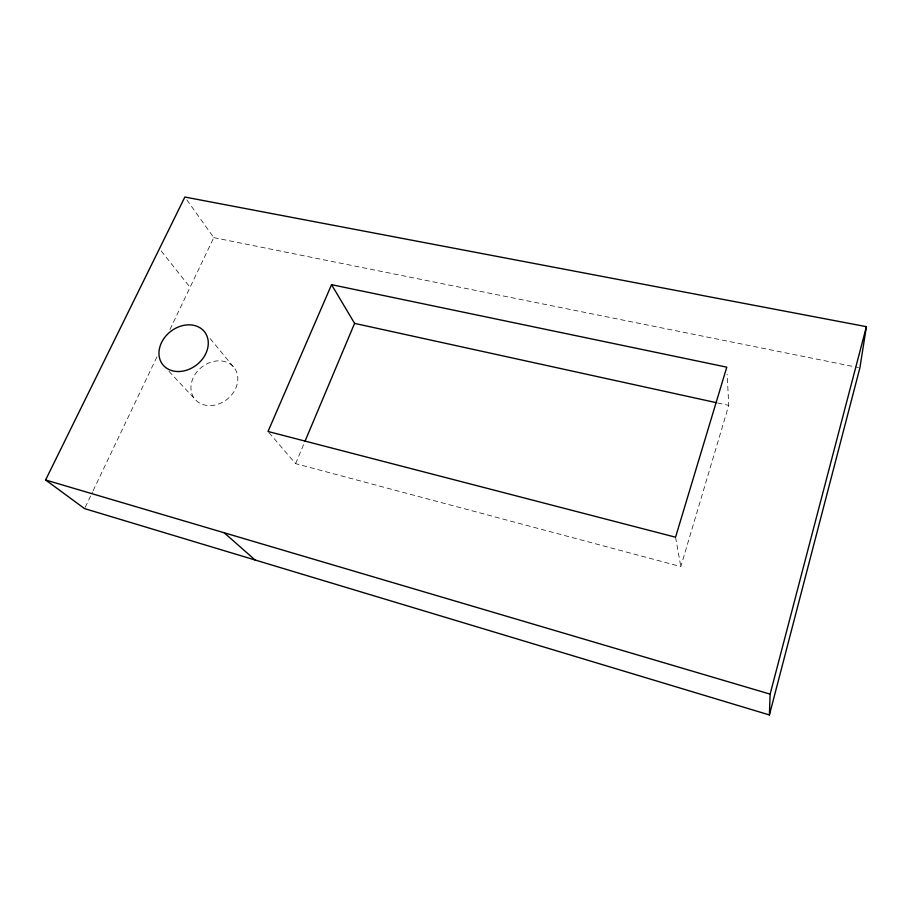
<?xml version="1.0" encoding="UTF-8"?>
<svg xmlns="http://www.w3.org/2000/svg" width="912" height="912" viewBox="0 0 912 912"><rect width="100%" height="100%" fill="white"/><g stroke="black" fill="none" stroke-linecap="round" stroke-linejoin="round"><path stroke-width="0.68" stroke-dasharray="4.56 3.42" d="M268.926 432.562L295.602 463.638L680.819 566.591L728.745 405.395L727.149 374.239M295.602 463.638L304.426 442.673M85.204 507.334L92.511 491.99M93.127 490.713L157.149 356.398M169.951 329.54L213.761 237.633L186.515 199.363M213.761 237.633L858.5 367.547M717.607 402.956L728.745 405.395M168.925 371.275L195.054 399.285M210.136 338.591L233.472 366.875M161.173 250.948L190.072 287.326M675.541 537.202L680.819 566.591M210.535 405.601A25.137 20.474 -38.4 0 0 236.345 371.389A25.137 20.474 -38.4 0 0 196.285 372.677A25.137 20.474 -38.4 0 0 210.535 405.601"/><path stroke-width="1.37" d="M769.409 714.962L770.127 694.135L866.4 326.667L184.874 197.038L45.6 479.986L84.588 508.622L769.409 714.962L859.902 367.821L866.4 326.667M304.973 441.362L354.586 323.384L331.558 284.669L268.014 431.49L675.541 537.202L726.784 367.16L331.558 284.669M354.586 323.384L716.216 402.648M45.6 479.986L770.127 694.135M224.17 532.768L255.086 559.979M179.288 371.515A26.562 21.17 -37.9 0 0 206.807 335.662A26.562 21.17 -37.9 0 0 164.753 337.36A26.562 21.17 -37.9 0 0 179.288 371.515"/></g></svg>
